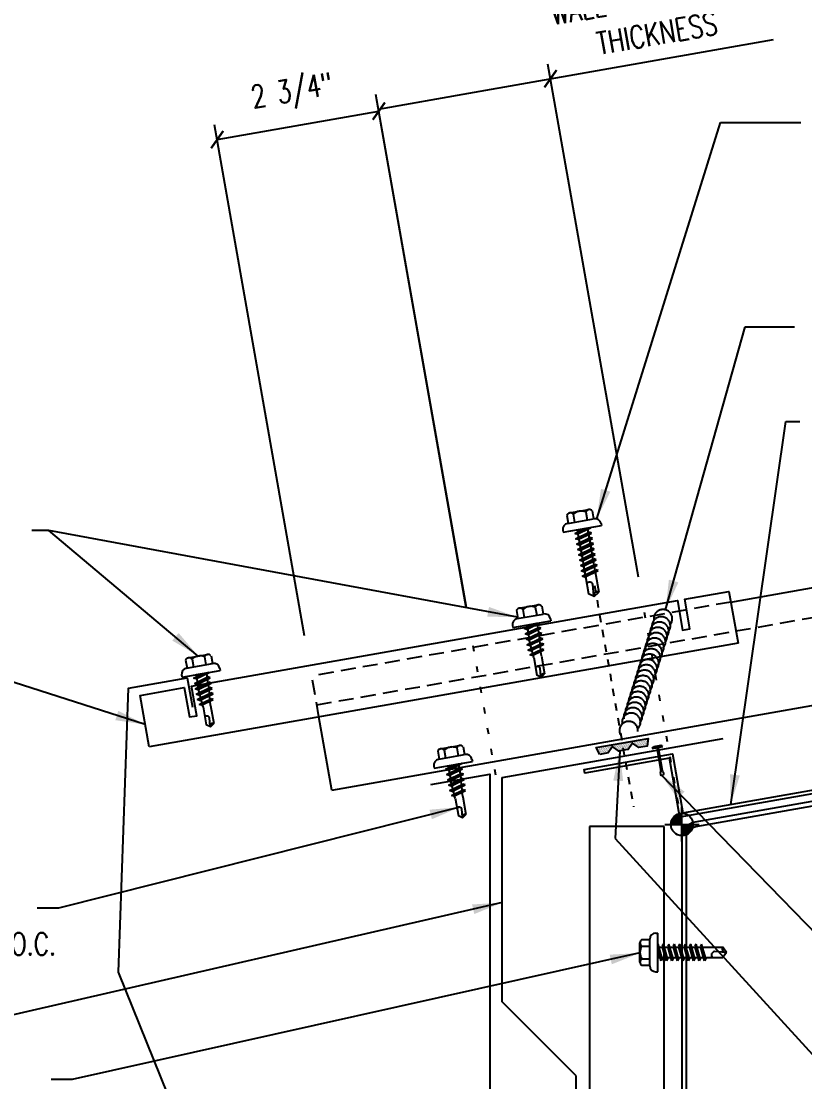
# Model space of a CAD drawing. Header units: inches. Extents: x 5.9 to 48.7, y 11.5 to 61.9.
# Drawn here: x 22.4 to 35.51, y 23.57 to 41.31 of the extents above; entities that cross this region are included whole.
import ezdxf

# ---------------------------------------------------------------- set-up
doc = ezdxf.new("R2010")
doc.units = ezdxf.units.IN
doc.header["$MEASUREMENT"] = 0
for name, pattern in [('CENTER2', [1.125, 0.75, -0.125, 0.125, -0.125]), ('DASH3', [0.125, 0.0625, -0.0625]), ('DOT', [0.25, 0, -0.25]), ('HIDDEN2', [0.1875, 0.125, -0.0625])]:
    doc.linetypes.add(name, pattern=pattern)
for name, color, linetype in [('DIM', 2, 'Continuous'), ('DIM-DETAIL', 7, 'Continuous'), ('FASTENER', 9, 'Continuous'), ('PANEL', 11, 'Continuous'), ('SEALANT', 253, 'CENTER2'), ('SECTION', 11, 'Continuous'), ('STLA', 10, 'Continuous'), ('TAPE', 8, 'Continuous'), ('TEXT', 2, 'Continuous'), ('TRIM', 6, 'Continuous')]:
    doc.layers.add(name, color=color, linetype=linetype)
doc.styles.add('TEXT', font='SIMPLEX', dxfattribs={"width": 0.75, "height": 6})
doc.styles.add('TEXT1', font='ROMANS.shx', dxfattribs={"width": 0.75, "height": 0.375})
doc.dimstyles.new('DETAIL', dxfattribs={"dimscale": 4, "dimtxt": 0.375, "dimasz": 0.0625, "dimexe": 0.0625, "dimexo": 0.125, "dimgap": 0.0625, "dimtad": 1, "dimdec": 4, "dimzin": 3, "dimdsep": 46, "dimlunit": 4, "dimtxsty": 'TEXT1', "dimblk": 'ARCHTICK', "dimcen": 0.0625, "dimclrd": 7, "dimclre": 7, "dimclrt": 2, "dimadec": 0, "dimazin": 0, "dimtfac": 0.59375, "dimtdec": 4, "dimtmove": 0, "dimatfit": 3, "dimfxl": 0, "dimfrac": 2, "dimtolj": 1, "dimtzin": 3, "dimarcsym": 0})
doc.dimstyles.new('DETAIL$7', dxfattribs={"dimscale": 4, "dimtxt": 6, "dimasz": 0.125, "dimexe": 0.0625, "dimexo": 0.125, "dimgap": 0.0625, "dimtad": 1, "dimdec": 5, "dimzin": 3, "dimdsep": 46, "dimlunit": 4, "dimtxsty": 'TEXT', "dimblk": 'ARCHTICK', "dimcen": 0.0625, "dimclrd": 7, "dimclre": 7, "dimclrt": 2, "dimadec": 0, "dimazin": 0, "dimtfac": 0.666667, "dimtdec": 5, "dimtmove": 0, "dimatfit": 3, "dimfxl": 0, "dimfrac": 2, "dimtolj": 1, "dimtzin": 3, "dimarcsym": 0})

# ---------------------------------------------------------------- blocks, each defined once
blk = doc.blocks.new('MB_DW4')
at = {"layer": 'FASTENER'}
for p, q in [((-0.217, 0.305), (-0.217, 0.171)), ((-0.163, 0.337), (0.159, 0.337)), ((-0.108, 0.305), (-0.108, 0.171)), ((0.105, 0.305), (0.105, 0.171)), ((0.214, 0.305), (0.214, 0.171)), ((-0.326, 0.071), (-0.326, 0.037)), ((-0.326, 0.037), (0.322, 0.037)), ((-0.226, 0.171), (0.214, 0.171)), ((-0.141, -0.014), (0.037, 0.037)), ((-0.105, -0.034), (0.137, 0.035)), ((-0.088, 0.037), (-0.088, 0.001)), ((-0.088, 0.037), (0.085, 0.037)), ((0.085, 0.037), (0.134, 0.037)), ((0.085, 0.02), (0.085, -0.041)), ((0.137, 0.035), (0.134, 0.037)), ((0.322, 0.071), (0.322, 0.037)), ((-0.105, -0.034), (-0.141, -0.014)), ((-0.141, -0.105), (0.102, -0.036)), ((-0.105, -0.125), (-0.141, -0.105)), ((-0.141, -0.196), (0.102, -0.127)), ((-0.105, -0.125), (0.137, -0.056)), ((-0.105, -0.216), (0.137, -0.147)), ((-0.088, -0.029), (-0.088, -0.09)), ((-0.088, -0.12), (-0.088, -0.181)), ((0.085, -0.071), (0.085, -0.131)), ((0.085, -0.162), (0.085, -0.211)), ((0.137, -0.056), (0.102, -0.036)), ((0.137, -0.147), (0.102, -0.127)), ((-0.105, -0.216), (-0.141, -0.196)), ((-0.141, -0.287), (0.102, -0.217)), ((-0.105, -0.307), (-0.141, -0.287)), ((-0.141, -0.378), (0.102, -0.308)), ((-0.105, -0.307), (0.137, -0.238)), ((-0.105, -0.398), (0.137, -0.328)), ((-0.084, -0.27), (-0.088, -0.211)), ((-0.078, -0.36), (-0.082, -0.3)), ((0.071, -0.408), (0.075, -0.346)), ((0.077, -0.315), (0.082, -0.253)), ((0.084, -0.223), (0.085, -0.211)), ((0.137, -0.238), (0.102, -0.217)), ((0.137, -0.328), (0.102, -0.308)), ((-0.105, -0.398), (-0.141, -0.378)), ((-0.122, -0.463), (0.089, -0.403)), ((-0.086, -0.483), (-0.122, -0.463)), ((-0.086, -0.483), (0.124, -0.423)), ((-0.071, -0.449), (-0.075, -0.389)), ((-0.066, -0.516), (-0.069, -0.478)), ((-0.066, -0.516), (-0.066, -0.82)), ((0.063, -0.515), (0.068, -0.439)), ((0.063, -0.516), (0.063, -0.82)), ((0.124, -0.423), (0.089, -0.403)), ((-0.002, -0.866), (-0.066, -0.82)), ((-0.003, -0.854), (0.009, -0.714)), ((-0.002, -0.866), (0.063, -0.82))]:
    blk.add_line(p, q, dxfattribs=at)
for centre, radius, start, end in [((-0.163, 0.274), 0.0628, 29.8754, 150.1246), ((-0.002, 0.141), 0.196, 56.9974, 123.0026), ((0.159, 0.274), 0.0628, 29.8754, 150.1246), ((-0.226, 0.071), 0.1, 90, 180), ((0.222, 0.071), 0.1, 0, 90), ((0.073, -0.516), 0.01, 175.9484, 180), ((-0.036, -0.723), 0.0461, 11.1445, 130.906), ((0.039, -0.855), 0.0422, 55.4585, 194.8454)]:
    blk.add_arc(centre, radius, start, end, dxfattribs=at)
blk = doc.blocks.new('MB_DW3')
at = {"layer": 'FASTENER'}
for p, q in [((-0.215, 0.305), (-0.215, 0.171)), ((-0.161, 0.337), (0.161, 0.337)), ((-0.107, 0.305), (-0.107, 0.171)), ((0.107, 0.305), (0.107, 0.171)), ((0.215, 0.305), (0.215, 0.171)), ((-0.324, 0.071), (-0.324, 0.037)), ((-0.324, 0.037), (0.324, 0.037)), ((-0.224, 0.171), (0.215, 0.171)), ((-0.139, -0.016), (0.046, 0.037)), ((-0.104, -0.036), (0.139, 0.033)), ((-0.086, 0.037), (0.086, 0.037)), ((-0.086, 0.037), (-0.086, -0.001)), ((0.086, 0.037), (0.133, 0.037)), ((0.086, 0.018), (0.086, -0.042)), ((0.139, 0.033), (0.133, 0.037)), ((0.324, 0.071), (0.324, 0.037)), ((-0.104, -0.036), (-0.139, -0.016)), ((-0.139, -0.107), (0.104, -0.038)), ((-0.104, -0.127), (-0.139, -0.107)), ((-0.139, -0.198), (0.104, -0.128)), ((-0.104, -0.127), (0.139, -0.058)), ((-0.104, -0.218), (0.139, -0.149)), ((-0.086, -0.031), (-0.086, -0.092)), ((-0.086, -0.122), (-0.086, -0.183)), ((0.086, -0.073), (0.086, -0.133)), ((0.086, -0.164), (0.086, -0.224)), ((0.139, -0.058), (0.104, -0.038)), ((0.139, -0.149), (0.104, -0.128)), ((-0.104, -0.218), (-0.139, -0.198)), ((-0.139, -0.289), (0.104, -0.219)), ((-0.104, -0.309), (-0.139, -0.289)), ((-0.139, -0.38), (0.104, -0.31)), ((-0.104, -0.309), (0.139, -0.239)), ((-0.104, -0.4), (0.139, -0.33)), ((-0.086, -0.213), (-0.086, -0.274)), ((-0.086, -0.304), (-0.086, -0.364)), ((0.086, -0.255), (0.086, -0.315)), ((0.086, -0.345), (0.086, -0.406)), ((0.139, -0.239), (0.104, -0.219)), ((0.139, -0.33), (0.104, -0.31)), ((-0.104, -0.4), (-0.139, -0.38)), ((-0.139, -0.47), (0.104, -0.401)), ((-0.104, -0.491), (-0.139, -0.47)), ((-0.139, -0.561), (0.104, -0.492)), ((-0.104, -0.491), (0.139, -0.421)), ((-0.104, -0.581), (0.139, -0.512)), ((-0.086, -0.395), (-0.086, -0.455)), ((-0.086, -0.486), (-0.086, -0.546)), ((0.086, -0.436), (0.086, -0.497)), ((0.086, -0.527), (0.086, -0.588)), ((0.139, -0.421), (0.104, -0.401)), ((0.139, -0.512), (0.104, -0.492)), ((-0.104, -0.581), (-0.139, -0.561)), ((-0.139, -0.652), (0.104, -0.583)), ((-0.104, -0.672), (-0.139, -0.652)), ((-0.139, -0.743), (0.104, -0.674)), ((-0.104, -0.672), (0.139, -0.603)), ((-0.104, -0.763), (0.139, -0.694)), ((-0.086, -0.577), (-0.086, -0.637)), ((-0.086, -0.667), (-0.086, -0.728)), ((0.086, -0.618), (0.086, -0.679)), ((0.086, -0.709), (0.086, -1.05)), ((0.139, -0.603), (0.104, -0.583)), ((0.139, -0.694), (0.104, -0.674)), ((-0.104, -0.763), (-0.139, -0.743)), ((-0.086, -0.758), (-0.086, -1.05)), ((0, -1.111), (-0.086, -1.05)), ((-0.002, -1.095), (0.014, -0.909)), ((0, -1.111), (0.086, -1.05))]:
    blk.add_line(p, q, dxfattribs=at)
for centre, radius, start, end in [((-0.161, 0.274), 0.0628, 29.8754, 150.1246), ((0, 0.141), 0.196, 56.9974, 123.0026), ((0.161, 0.274), 0.0628, 29.8754, 150.1246), ((-0.224, 0.071), 0.1, 90, 180), ((0.224, 0.071), 0.1, 0, 90), ((-0.046, -0.921), 0.0615, 11.1445, 130.906), ((0.054, -1.097), 0.0563, 55.4585, 194.8454)]:
    blk.add_arc(centre, radius, start, end, dxfattribs=at)
blk = doc.blocks.new('_ArchTick')
at = {"color": 0, "linetype": 'ByBlock', "const_width": 0.15}
blk.add_lwpolyline([(-0.5, -0.5), (0.5, 0.5)], dxfattribs=at)
blk = doc.blocks.new('*D17')
at = {"layer": 'DEFPOINTS', "color": 0}
for p in [(28.383, 39.802), (29.933, 31.008), (27.229, 30.531)]:
    blk.add_point(p, dxfattribs=at)
at = {"layer": 'DIM-DETAIL', "color": 7, "lineweight": -2}
for p, q in [((29.846, 31.5), (28.339, 40.048)), ((25.679, 39.325), (28.383, 39.802)), ((27.142, 31.023), (25.635, 39.571))]:
    blk.add_line(p, q, dxfattribs=at)
at = {"layer": 'DIM-DETAIL', "color": 7, "lineweight": -2, "xscale": 0.25, "yscale": 0.25, "zscale": 0.25}
for p, rotation in [((28.383, 39.802), 9.999999999999162), ((25.679, 39.325), 189.9999999999992)]:
    blk.add_blockref('_ArchTick', p, dxfattribs=dict(at, rotation=rotation))
at = {"layer": 'DIM-DETAIL', "color": 2, "insert": (26.938, 40.091), "char_height": 0.375, "attachment_point": 5, "rotation": 10, "style": 'TEXT1'}
blk.add_mtext('\\A1;2 3/4"', dxfattribs=at)
blk = doc.blocks.new('*X2')
at = {"color": 0}
for p, q in [((-0.434, 0.135), (-0.434, 0.135)), ((-0.434, 0.123), (-0.434, 0.123)), ((-0.422, 0.141), (-0.422, 0.141)), ((-0.422, 0.129), (-0.422, 0.129)), ((-0.422, 0.117), (-0.422, 0.117)), ((-0.422, 0.105), (-0.422, 0.105)), ((-0.422, 0.094), (-0.422, 0.094)), ((-0.422, 0.082), (-0.422, 0.082)), ((-0.41, 0.135), (-0.41, 0.135)), ((-0.41, 0.123), (-0.41, 0.123)), ((-0.41, 0.111), (-0.41, 0.111)), ((-0.41, 0.1), (-0.41, 0.1)), ((-0.41, 0.088), (-0.41, 0.088)), ((-0.41, 0.076), (-0.41, 0.076)), ((-0.41, 0.064), (-0.41, 0.064)), ((-0.41, 0.053), (-0.41, 0.053)), ((-0.41, 0.041), (-0.41, 0.041)), ((-0.398, 0.141), (-0.398, 0.141)), ((-0.398, 0.129), (-0.398, 0.129)), ((-0.398, 0.117), (-0.398, 0.117)), ((-0.398, 0.105), (-0.398, 0.105)), ((-0.398, 0.094), (-0.398, 0.094)), ((-0.398, 0.082), (-0.398, 0.082)), ((-0.398, 0.07), (-0.398, 0.07)), ((-0.398, 0.059), (-0.398, 0.059)), ((-0.398, 0.047), (-0.398, 0.047)), ((-0.398, 0.035), (-0.398, 0.035)), ((-0.398, 0.023), (-0.398, 0.023)), ((-0.387, 0.135), (-0.387, 0.135)), ((-0.387, 0.123), (-0.387, 0.123)), ((-0.387, 0.111), (-0.387, 0.111)), ((-0.387, 0.1), (-0.387, 0.1)), ((-0.387, 0.088), (-0.387, 0.088)), ((-0.387, 0.076), (-0.387, 0.076)), ((-0.387, 0.064), (-0.387, 0.064)), ((-0.387, 0.053), (-0.387, 0.053)), ((-0.387, 0.041), (-0.387, 0.041)), ((-0.387, 0.029), (-0.387, 0.029)), ((-0.375, 0.141), (-0.375, 0.141)), ((-0.375, 0.129), (-0.375, 0.129)), ((-0.375, 0.117), (-0.375, 0.117)), ((-0.375, 0.105), (-0.375, 0.105)), ((-0.375, 0.094), (-0.375, 0.094)), ((-0.375, 0.082), (-0.375, 0.082)), ((-0.375, 0.07), (-0.375, 0.07)), ((-0.375, 0.059), (-0.375, 0.059)), ((-0.375, 0.047), (-0.375, 0.047)), ((-0.375, 0.035), (-0.375, 0.035)), ((-0.375, 0.023), (-0.375, 0.023)), ((-0.363, 0.135), (-0.363, 0.135)), ((-0.363, 0.123), (-0.363, 0.123)), ((-0.363, 0.111), (-0.363, 0.111)), ((-0.363, 0.1), (-0.363, 0.1)), ((-0.363, 0.088), (-0.363, 0.088)), ((-0.363, 0.076), (-0.363, 0.076)), ((-0.363, 0.064), (-0.363, 0.064)), ((-0.363, 0.053), (-0.363, 0.053)), ((-0.363, 0.041), (-0.363, 0.041)), ((-0.363, 0.029), (-0.363, 0.029)), ((-0.352, 0.141), (-0.352, 0.141)), ((-0.352, 0.129), (-0.352, 0.129)), ((-0.352, 0.117), (-0.352, 0.117)), ((-0.352, 0.105), (-0.352, 0.105)), ((-0.352, 0.094), (-0.352, 0.094)), ((-0.352, 0.082), (-0.352, 0.082)), ((-0.352, 0.07), (-0.352, 0.07)), ((-0.352, 0.059), (-0.352, 0.059)), ((-0.352, 0.047), (-0.352, 0.047)), ((-0.352, 0.035), (-0.352, 0.035)), ((-0.352, 0.023), (-0.352, 0.023)), ((-0.34, 0.135), (-0.34, 0.135)), ((-0.34, 0.123), (-0.34, 0.123)), ((-0.34, 0.111), (-0.34, 0.111)), ((-0.34, 0.1), (-0.34, 0.1)), ((-0.34, 0.088), (-0.34, 0.088)), ((-0.34, 0.076), (-0.34, 0.076)), ((-0.34, 0.064), (-0.34, 0.064)), ((-0.34, 0.053), (-0.34, 0.053)), ((-0.34, 0.041), (-0.34, 0.041)), ((-0.34, 0.029), (-0.34, 0.029)), ((-0.328, 0.141), (-0.328, 0.141)), ((-0.328, 0.129), (-0.328, 0.129)), ((-0.328, 0.117), (-0.328, 0.117)), ((-0.328, 0.105), (-0.328, 0.105)), ((-0.328, 0.094), (-0.328, 0.094)), ((-0.328, 0.082), (-0.328, 0.082)), ((-0.328, 0.07), (-0.328, 0.07)), ((-0.328, 0.059), (-0.328, 0.059)), ((-0.328, 0.047), (-0.328, 0.047)), ((-0.328, 0.035), (-0.328, 0.035)), ((-0.328, 0.023), (-0.328, 0.023)), ((-0.316, 0.135), (-0.316, 0.135)), ((-0.316, 0.123), (-0.316, 0.123)), ((-0.316, 0.111), (-0.316, 0.111)), ((-0.316, 0.1), (-0.316, 0.1)), ((-0.316, 0.088), (-0.316, 0.088)), ((-0.316, 0.076), (-0.316, 0.076)), ((-0.316, 0.064), (-0.316, 0.064)), ((-0.316, 0.053), (-0.316, 0.053)), ((-0.316, 0.041), (-0.316, 0.041)), ((-0.316, 0.029), (-0.316, 0.029)), ((-0.305, 0.141), (-0.305, 0.141)), ((-0.305, 0.129), (-0.305, 0.129)), ((-0.305, 0.117), (-0.305, 0.117)), ((-0.305, 0.105), (-0.305, 0.105)), ((-0.305, 0.094), (-0.305, 0.094)), ((-0.305, 0.082), (-0.305, 0.082)), ((-0.305, 0.07), (-0.305, 0.07)), ((-0.305, 0.059), (-0.305, 0.059)), ((-0.305, 0.047), (-0.305, 0.047)), ((-0.305, 0.035), (-0.305, 0.035)), ((-0.305, 0.023), (-0.305, 0.023)), ((-0.293, 0.135), (-0.293, 0.135)), ((-0.293, 0.123), (-0.293, 0.123)), ((-0.293, 0.111), (-0.293, 0.111)), ((-0.293, 0.1), (-0.293, 0.1)), ((-0.293, 0.088), (-0.293, 0.088)), ((-0.293, 0.076), (-0.293, 0.076)), ((-0.293, 0.064), (-0.293, 0.064)), ((-0.293, 0.053), (-0.293, 0.053)), ((-0.293, 0.041), (-0.293, 0.041)), ((-0.293, 0.029), (-0.293, 0.029)), ((-0.281, 0.141), (-0.281, 0.141)), ((-0.281, 0.129), (-0.281, 0.129)), ((-0.281, 0.117), (-0.281, 0.117)), ((-0.281, 0.105), (-0.281, 0.105)), ((-0.281, 0.094), (-0.281, 0.094)), ((-0.281, 0.082), (-0.281, 0.082)), ((-0.281, 0.07), (-0.281, 0.07)), ((-0.281, 0.059), (-0.281, 0.059)), ((-0.281, 0.047), (-0.281, 0.047)), ((-0.281, 0.035), (-0.281, 0.035)), ((-0.281, 0.023), (-0.281, 0.023)), ((-0.27, 0.135), (-0.27, 0.135)), ((-0.27, 0.123), (-0.27, 0.123)), ((-0.27, 0.111), (-0.27, 0.111)), ((-0.27, 0.1), (-0.27, 0.1)), ((-0.27, 0.088), (-0.27, 0.088)), ((-0.27, 0.076), (-0.27, 0.076)), ((-0.27, 0.064), (-0.27, 0.064)), ((-0.27, 0.053), (-0.27, 0.053)), ((-0.27, 0.041), (-0.27, 0.041)), ((-0.27, 0.029), (-0.27, 0.029)), ((-0.258, 0.141), (-0.258, 0.141)), ((-0.258, 0.129), (-0.258, 0.129)), ((-0.258, 0.117), (-0.258, 0.117)), ((-0.258, 0.105), (-0.258, 0.105)), ((-0.258, 0.094), (-0.258, 0.094)), ((-0.258, 0.082), (-0.258, 0.082)), ((-0.258, 0.07), (-0.258, 0.07)), ((-0.258, 0.059), (-0.258, 0.059)), ((-0.258, 0.047), (-0.258, 0.047)), ((-0.258, 0.035), (-0.258, 0.035)), ((-0.258, 0.023), (-0.258, 0.023)), ((-0.246, 0.135), (-0.246, 0.135)), ((-0.246, 0.123), (-0.246, 0.123)), ((-0.246, 0.111), (-0.246, 0.111)), ((-0.246, 0.1), (-0.246, 0.1)), ((-0.246, 0.088), (-0.246, 0.088)), ((-0.246, 0.076), (-0.246, 0.076)), ((-0.246, 0.064), (-0.246, 0.064)), ((-0.246, 0.053), (-0.246, 0.053)), ((-0.246, 0.041), (-0.246, 0.041)), ((-0.234, 0.141), (-0.234, 0.141)), ((-0.234, 0.129), (-0.234, 0.129)), ((-0.234, 0.117), (-0.234, 0.117)), ((-0.234, 0.105), (-0.234, 0.105)), ((-0.234, 0.094), (-0.234, 0.094)), ((-0.234, 0.082), (-0.234, 0.082)), ((-0.234, 0.07), (-0.234, 0.07)), ((-0.234, 0.059), (-0.234, 0.059)), ((-0.234, 0.047), (-0.234, 0.047)), ((-0.223, 0.135), (-0.223, 0.135)), ((-0.223, 0.123), (-0.223, 0.123)), ((-0.223, 0.111), (-0.223, 0.111)), ((-0.223, 0.1), (-0.223, 0.1)), ((-0.223, 0.088), (-0.223, 0.088)), ((-0.223, 0.076), (-0.223, 0.076)), ((-0.223, 0.064), (-0.223, 0.064)), ((-0.211, 0.141), (-0.211, 0.141)), ((-0.211, 0.129), (-0.211, 0.129)), ((-0.211, 0.117), (-0.211, 0.117)), ((-0.211, 0.105), (-0.211, 0.105)), ((-0.211, 0.094), (-0.211, 0.094)), ((-0.211, 0.082), (-0.211, 0.082)), ((-0.211, 0.07), (-0.211, 0.07)), ((-0.199, 0.135), (-0.199, 0.135)), ((-0.199, 0.123), (-0.199, 0.123)), ((-0.199, 0.111), (-0.199, 0.111)), ((-0.199, 0.1), (-0.199, 0.1)), ((-0.199, 0.088), (-0.199, 0.088)), ((-0.188, 0.141), (-0.188, 0.141)), ((-0.188, 0.129), (-0.188, 0.129)), ((-0.188, 0.117), (-0.188, 0.117)), ((-0.188, 0.105), (-0.188, 0.105)), ((-0.188, 0.094), (-0.188, 0.094)), ((-0.176, 0.135), (-0.176, 0.135)), ((-0.176, 0.123), (-0.176, 0.123)), ((-0.176, 0.111), (-0.176, 0.111)), ((-0.164, 0.141), (-0.164, 0.141)), ((-0.164, 0.129), (-0.164, 0.129)), ((-0.164, 0.117), (-0.164, 0.117)), ((-0.164, 0.105), (-0.164, 0.105)), ((-0.152, 0.135), (-0.152, 0.135)), ((-0.152, 0.123), (-0.152, 0.123)), ((-0.152, 0.111), (-0.152, 0.111)), ((-0.152, 0.1), (-0.152, 0.1)), ((-0.141, 0.141), (-0.141, 0.141)), ((-0.141, 0.129), (-0.141, 0.129)), ((-0.141, 0.117), (-0.141, 0.117)), ((-0.141, 0.105), (-0.141, 0.105)), ((-0.141, 0.094), (-0.141, 0.094)), ((-0.141, 0.082), (-0.141, 0.082)), ((-0.129, 0.135), (-0.129, 0.135)), ((-0.129, 0.123), (-0.129, 0.123)), ((-0.129, 0.111), (-0.129, 0.111)), ((-0.129, 0.1), (-0.129, 0.1)), ((-0.129, 0.088), (-0.129, 0.088)), ((-0.129, 0.076), (-0.129, 0.076)), ((-0.117, 0.141), (-0.117, 0.141)), ((-0.117, 0.129), (-0.117, 0.129)), ((-0.117, 0.117), (-0.117, 0.117)), ((-0.117, 0.105), (-0.117, 0.105)), ((-0.117, 0.094), (-0.117, 0.094)), ((-0.117, 0.082), (-0.117, 0.082)), ((-0.117, 0.07), (-0.117, 0.07)), ((-0.117, 0.059), (-0.117, 0.059)), ((-0.105, 0.135), (-0.105, 0.135)), ((-0.105, 0.123), (-0.105, 0.123)), ((-0.105, 0.111), (-0.105, 0.111)), ((-0.105, 0.1), (-0.105, 0.1)), ((-0.105, 0.088), (-0.105, 0.088)), ((-0.105, 0.076), (-0.105, 0.076)), ((-0.105, 0.064), (-0.105, 0.064)), ((-0.105, 0.053), (-0.105, 0.053)), ((-0.094, 0.141), (-0.094, 0.141)), ((-0.094, 0.129), (-0.094, 0.129)), ((-0.094, 0.117), (-0.094, 0.117)), ((-0.094, 0.105), (-0.094, 0.105)), ((-0.094, 0.094), (-0.094, 0.094)), ((-0.094, 0.082), (-0.094, 0.082)), ((-0.094, 0.07), (-0.094, 0.07)), ((-0.094, 0.059), (-0.094, 0.059)), ((-0.094, 0.047), (-0.094, 0.047)), ((-0.094, 0.035), (-0.094, 0.035)), ((-0.082, 0.135), (-0.082, 0.135)), ((-0.082, 0.123), (-0.082, 0.123)), ((-0.082, 0.111), (-0.082, 0.111)), ((-0.082, 0.1), (-0.082, 0.1)), ((-0.082, 0.088), (-0.082, 0.088)), ((-0.082, 0.076), (-0.082, 0.076)), ((-0.082, 0.064), (-0.082, 0.064)), ((-0.082, 0.053), (-0.082, 0.053)), ((-0.082, 0.041), (-0.082, 0.041)), ((-0.082, 0.029), (-0.082, 0.029)), ((-0.07, 0.141), (-0.07, 0.141)), ((-0.07, 0.129), (-0.07, 0.129)), ((-0.07, 0.117), (-0.07, 0.117)), ((-0.07, 0.105), (-0.07, 0.105)), ((-0.07, 0.094), (-0.07, 0.094)), ((-0.07, 0.082), (-0.07, 0.082)), ((-0.07, 0.07), (-0.07, 0.07)), ((-0.07, 0.059), (-0.07, 0.059)), ((-0.07, 0.047), (-0.07, 0.047)), ((-0.07, 0.035), (-0.07, 0.035)), ((-0.07, 0.023), (-0.07, 0.023)), ((-0.059, 0.135), (-0.059, 0.135)), ((-0.059, 0.123), (-0.059, 0.123)), ((-0.059, 0.111), (-0.059, 0.111)), ((-0.059, 0.1), (-0.059, 0.1)), ((-0.059, 0.088), (-0.059, 0.088)), ((-0.059, 0.076), (-0.059, 0.076)), ((-0.059, 0.064), (-0.059, 0.064)), ((-0.059, 0.053), (-0.059, 0.053)), ((-0.059, 0.041), (-0.059, 0.041)), ((-0.059, 0.029), (-0.059, 0.029)), ((-0.047, 0.141), (-0.047, 0.141)), ((-0.047, 0.129), (-0.047, 0.129)), ((-0.047, 0.117), (-0.047, 0.117)), ((-0.047, 0.105), (-0.047, 0.105)), ((-0.047, 0.094), (-0.047, 0.094)), ((-0.047, 0.082), (-0.047, 0.082)), ((-0.047, 0.07), (-0.047, 0.07)), ((-0.047, 0.059), (-0.047, 0.059)), ((-0.047, 0.047), (-0.047, 0.047)), ((-0.047, 0.035), (-0.047, 0.035)), ((-0.047, 0.023), (-0.047, 0.023)), ((-0.035, 0.135), (-0.035, 0.135)), ((-0.035, 0.123), (-0.035, 0.123)), ((-0.035, 0.111), (-0.035, 0.111)), ((-0.035, 0.1), (-0.035, 0.1)), ((-0.035, 0.088), (-0.035, 0.088)), ((-0.035, 0.076), (-0.035, 0.076)), ((-0.035, 0.064), (-0.035, 0.064)), ((-0.035, 0.053), (-0.035, 0.053)), ((-0.035, 0.041), (-0.035, 0.041)), ((-0.035, 0.029), (-0.035, 0.029)), ((-0.023, 0.141), (-0.023, 0.141)), ((-0.023, 0.129), (-0.023, 0.129)), ((-0.023, 0.117), (-0.023, 0.117)), ((-0.023, 0.105), (-0.023, 0.105)), ((-0.023, 0.094), (-0.023, 0.094)), ((-0.023, 0.082), (-0.023, 0.082)), ((-0.023, 0.07), (-0.023, 0.07)), ((-0.023, 0.059), (-0.023, 0.059)), ((-0.023, 0.047), (-0.023, 0.047)), ((-0.023, 0.035), (-0.023, 0.035)), ((-0.023, 0.023), (-0.023, 0.023)), ((-0.012, 0.135), (-0.012, 0.135)), ((-0.012, 0.123), (-0.012, 0.123)), ((-0.012, 0.111), (-0.012, 0.111)), ((-0.012, 0.1), (-0.012, 0.1)), ((-0.012, 0.088), (-0.012, 0.088)), ((-0.012, 0.076), (-0.012, 0.076)), ((-0.012, 0.064), (-0.012, 0.064)), ((-0.012, 0.053), (-0.012, 0.053)), ((-0.012, 0.041), (-0.012, 0.041)), ((-0.012, 0.029), (-0.012, 0.029)), ((0, 0.141), (0, 0.141)), ((0, 0.129), (0, 0.129)), ((0, 0.117), (0, 0.117)), ((0, 0.105), (0, 0.105)), ((0, 0.094), (0, 0.094)), ((0, 0.082), (0, 0.082)), ((0, 0.07), (0, 0.07)), ((0, 0.059), (0, 0.059)), ((0, 0.047), (0, 0.047)), ((0, 0.035), (0, 0.035)), ((0, 0.023), (0, 0.023)), ((0.012, 0.135), (0.012, 0.135)), ((0.012, 0.123), (0.012, 0.123)), ((0.012, 0.111), (0.012, 0.111)), ((0.012, 0.1), (0.012, 0.1)), ((0.012, 0.088), (0.012, 0.088)), ((0.012, 0.076), (0.012, 0.076)), ((0.012, 0.064), (0.012, 0.064)), ((0.012, 0.053), (0.012, 0.053)), ((0.012, 0.041), (0.012, 0.041)), ((0.012, 0.029), (0.012, 0.029)), ((0.023, 0.141), (0.023, 0.141)), ((0.023, 0.129), (0.023, 0.129)), ((0.023, 0.117), (0.023, 0.117)), ((0.023, 0.105), (0.023, 0.105)), ((0.023, 0.094), (0.023, 0.094)), ((0.023, 0.082), (0.023, 0.082)), ((0.023, 0.07), (0.023, 0.07)), ((0.023, 0.059), (0.023, 0.059)), ((0.023, 0.047), (0.023, 0.047)), ((0.023, 0.035), (0.023, 0.035)), ((0.023, 0.023), (0.023, 0.023)), ((0.035, 0.135), (0.035, 0.135)), ((0.035, 0.123), (0.035, 0.123)), ((0.035, 0.111), (0.035, 0.111)), ((0.035, 0.1), (0.035, 0.1)), ((0.035, 0.088), (0.035, 0.088)), ((0.035, 0.076), (0.035, 0.076)), ((0.035, 0.064), (0.035, 0.064)), ((0.035, 0.053), (0.035, 0.053)), ((0.035, 0.041), (0.035, 0.041)), ((0.035, 0.029), (0.035, 0.029)), ((0.047, 0.141), (0.047, 0.141)), ((0.047, 0.129), (0.047, 0.129)), ((0.047, 0.117), (0.047, 0.117)), ((0.047, 0.105), (0.047, 0.105)), ((0.047, 0.094), (0.047, 0.094)), ((0.047, 0.082), (0.047, 0.082)), ((0.047, 0.07), (0.047, 0.07)), ((0.047, 0.059), (0.047, 0.059)), ((0.047, 0.047), (0.047, 0.047)), ((0.047, 0.035), (0.047, 0.035)), ((0.047, 0.023), (0.047, 0.023)), ((0.059, 0.135), (0.059, 0.135)), ((0.059, 0.123), (0.059, 0.123)), ((0.059, 0.111), (0.059, 0.111)), ((0.059, 0.1), (0.059, 0.1)), ((0.059, 0.088), (0.059, 0.088)), ((0.059, 0.076), (0.059, 0.076)), ((0.059, 0.064), (0.059, 0.064)), ((0.059, 0.053), (0.059, 0.053)), ((0.059, 0.041), (0.059, 0.041)), ((0.059, 0.029), (0.059, 0.029)), ((0.07, 0.141), (0.07, 0.141)), ((0.07, 0.129), (0.07, 0.129)), ((0.07, 0.117), (0.07, 0.117)), ((0.07, 0.105), (0.07, 0.105)), ((0.07, 0.094), (0.07, 0.094)), ((0.07, 0.082), (0.07, 0.082)), ((0.07, 0.07), (0.07, 0.07)), ((0.07, 0.059), (0.07, 0.059)), ((0.07, 0.047), (0.07, 0.047)), ((0.07, 0.035), (0.07, 0.035)), ((0.07, 0.023), (0.07, 0.023)), ((0.082, 0.135), (0.082, 0.135)), ((0.082, 0.123), (0.082, 0.123)), ((0.082, 0.111), (0.082, 0.111)), ((0.082, 0.1), (0.082, 0.1)), ((0.082, 0.088), (0.082, 0.088)), ((0.082, 0.076), (0.082, 0.076)), ((0.082, 0.064), (0.082, 0.064)), ((0.082, 0.053), (0.082, 0.053)), ((0.082, 0.041), (0.082, 0.041)), ((0.082, 0.029), (0.082, 0.029)), ((0.094, 0.141), (0.094, 0.141)), ((0.094, 0.129), (0.094, 0.129)), ((0.094, 0.117), (0.094, 0.117)), ((0.094, 0.105), (0.094, 0.105)), ((0.094, 0.094), (0.094, 0.094)), ((0.094, 0.082), (0.094, 0.082)), ((0.094, 0.07), (0.094, 0.07)), ((0.094, 0.059), (0.094, 0.059)), ((0.094, 0.047), (0.094, 0.047)), ((0.094, 0.035), (0.094, 0.035)), ((0.105, 0.135), (0.105, 0.135)), ((0.105, 0.123), (0.105, 0.123)), ((0.105, 0.111), (0.105, 0.111)), ((0.105, 0.1), (0.105, 0.1)), ((0.105, 0.088), (0.105, 0.088)), ((0.105, 0.076), (0.105, 0.076)), ((0.105, 0.064), (0.105, 0.064)), ((0.105, 0.053), (0.105, 0.053)), ((0.117, 0.141), (0.117, 0.141)), ((0.117, 0.129), (0.117, 0.129)), ((0.117, 0.117), (0.117, 0.117)), ((0.117, 0.105), (0.117, 0.105)), ((0.117, 0.094), (0.117, 0.094)), ((0.117, 0.082), (0.117, 0.082)), ((0.117, 0.07), (0.117, 0.07)), ((0.117, 0.059), (0.117, 0.059)), ((0.129, 0.135), (0.129, 0.135)), ((0.129, 0.123), (0.129, 0.123)), ((0.129, 0.111), (0.129, 0.111)), ((0.129, 0.1), (0.129, 0.1)), ((0.129, 0.088), (0.129, 0.088)), ((0.129, 0.076), (0.129, 0.076)), ((0.141, 0.141), (0.141, 0.141)), ((0.141, 0.129), (0.141, 0.129)), ((0.141, 0.117), (0.141, 0.117)), ((0.141, 0.105), (0.141, 0.105)), ((0.141, 0.094), (0.141, 0.094)), ((0.141, 0.082), (0.141, 0.082)), ((0.152, 0.135), (0.152, 0.135)), ((0.152, 0.123), (0.152, 0.123)), ((0.152, 0.111), (0.152, 0.111)), ((0.152, 0.1), (0.152, 0.1)), ((0.164, 0.141), (0.164, 0.141)), ((0.164, 0.129), (0.164, 0.129)), ((0.164, 0.117), (0.164, 0.117)), ((0.164, 0.105), (0.164, 0.105)), ((0.176, 0.135), (0.176, 0.135)), ((0.176, 0.123), (0.176, 0.123)), ((0.176, 0.111), (0.176, 0.111)), ((0.188, 0.141), (0.188, 0.141)), ((0.188, 0.129), (0.188, 0.129)), ((0.188, 0.117), (0.188, 0.117)), ((0.188, 0.105), (0.188, 0.105)), ((0.188, 0.094), (0.188, 0.094)), ((0.199, 0.135), (0.199, 0.135)), ((0.199, 0.123), (0.199, 0.123)), ((0.199, 0.111), (0.199, 0.111)), ((0.199, 0.1), (0.199, 0.1)), ((0.199, 0.088), (0.199, 0.088)), ((0.211, 0.141), (0.211, 0.141)), ((0.211, 0.129), (0.211, 0.129)), ((0.211, 0.117), (0.211, 0.117)), ((0.211, 0.105), (0.211, 0.105)), ((0.211, 0.094), (0.211, 0.094)), ((0.211, 0.082), (0.211, 0.082)), ((0.211, 0.07), (0.211, 0.07)), ((0.223, 0.135), (0.223, 0.135)), ((0.223, 0.123), (0.223, 0.123)), ((0.223, 0.111), (0.223, 0.111)), ((0.223, 0.1), (0.223, 0.1)), ((0.223, 0.088), (0.223, 0.088)), ((0.223, 0.076), (0.223, 0.076)), ((0.223, 0.064), (0.223, 0.064)), ((0.234, 0.141), (0.234, 0.141)), ((0.234, 0.129), (0.234, 0.129)), ((0.234, 0.117), (0.234, 0.117)), ((0.234, 0.105), (0.234, 0.105)), ((0.234, 0.094), (0.234, 0.094)), ((0.234, 0.082), (0.234, 0.082)), ((0.234, 0.07), (0.234, 0.07)), ((0.234, 0.059), (0.234, 0.059)), ((0.234, 0.047), (0.234, 0.047)), ((0.246, 0.135), (0.246, 0.135)), ((0.246, 0.123), (0.246, 0.123)), ((0.246, 0.111), (0.246, 0.111)), ((0.246, 0.1), (0.246, 0.1)), ((0.246, 0.088), (0.246, 0.088)), ((0.246, 0.076), (0.246, 0.076)), ((0.246, 0.064), (0.246, 0.064)), ((0.246, 0.053), (0.246, 0.053)), ((0.246, 0.041), (0.246, 0.041)), ((0.258, 0.141), (0.258, 0.141)), ((0.258, 0.129), (0.258, 0.129)), ((0.258, 0.117), (0.258, 0.117)), ((0.258, 0.105), (0.258, 0.105)), ((0.258, 0.094), (0.258, 0.094)), ((0.258, 0.082), (0.258, 0.082)), ((0.258, 0.07), (0.258, 0.07)), ((0.258, 0.059), (0.258, 0.059)), ((0.258, 0.047), (0.258, 0.047)), ((0.258, 0.035), (0.258, 0.035)), ((0.258, 0.023), (0.258, 0.023)), ((0.27, 0.135), (0.27, 0.135)), ((0.27, 0.123), (0.27, 0.123)), ((0.27, 0.111), (0.27, 0.111)), ((0.27, 0.1), (0.27, 0.1)), ((0.27, 0.088), (0.27, 0.088)), ((0.27, 0.076), (0.27, 0.076)), ((0.27, 0.064), (0.27, 0.064)), ((0.27, 0.053), (0.27, 0.053)), ((0.27, 0.041), (0.27, 0.041)), ((0.27, 0.029), (0.27, 0.029)), ((0.281, 0.141), (0.281, 0.141)), ((0.281, 0.129), (0.281, 0.129)), ((0.281, 0.117), (0.281, 0.117)), ((0.281, 0.105), (0.281, 0.105)), ((0.281, 0.094), (0.281, 0.094)), ((0.281, 0.082), (0.281, 0.082)), ((0.281, 0.07), (0.281, 0.07)), ((0.281, 0.059), (0.281, 0.059)), ((0.281, 0.047), (0.281, 0.047)), ((0.281, 0.035), (0.281, 0.035)), ((0.281, 0.023), (0.281, 0.023)), ((0.293, 0.135), (0.293, 0.135)), ((0.293, 0.123), (0.293, 0.123)), ((0.293, 0.111), (0.293, 0.111)), ((0.293, 0.1), (0.293, 0.1)), ((0.293, 0.088), (0.293, 0.088)), ((0.293, 0.076), (0.293, 0.076)), ((0.293, 0.064), (0.293, 0.064)), ((0.293, 0.053), (0.293, 0.053)), ((0.293, 0.041), (0.293, 0.041)), ((0.293, 0.029), (0.293, 0.029)), ((0.305, 0.141), (0.305, 0.141)), ((0.305, 0.129), (0.305, 0.129)), ((0.305, 0.117), (0.305, 0.117)), ((0.305, 0.105), (0.305, 0.105)), ((0.305, 0.094), (0.305, 0.094)), ((0.305, 0.082), (0.305, 0.082)), ((0.305, 0.07), (0.305, 0.07)), ((0.305, 0.059), (0.305, 0.059)), ((0.305, 0.047), (0.305, 0.047)), ((0.305, 0.035), (0.305, 0.035)), ((0.305, 0.023), (0.305, 0.023)), ((0.316, 0.135), (0.316, 0.135)), ((0.316, 0.123), (0.316, 0.123)), ((0.316, 0.111), (0.316, 0.111)), ((0.316, 0.1), (0.316, 0.1)), ((0.316, 0.088), (0.316, 0.088)), ((0.316, 0.076), (0.316, 0.076)), ((0.316, 0.064), (0.316, 0.064)), ((0.316, 0.053), (0.316, 0.053)), ((0.316, 0.041), (0.316, 0.041)), ((0.316, 0.029), (0.316, 0.029)), ((0.328, 0.141), (0.328, 0.141)), ((0.328, 0.129), (0.328, 0.129)), ((0.328, 0.117), (0.328, 0.117)), ((0.328, 0.105), (0.328, 0.105)), ((0.328, 0.094), (0.328, 0.094)), ((0.328, 0.082), (0.328, 0.082)), ((0.328, 0.07), (0.328, 0.07)), ((0.328, 0.059), (0.328, 0.059)), ((0.328, 0.047), (0.328, 0.047)), ((0.328, 0.035), (0.328, 0.035)), ((0.328, 0.023), (0.328, 0.023)), ((0.34, 0.135), (0.34, 0.135)), ((0.34, 0.123), (0.34, 0.123)), ((0.34, 0.111), (0.34, 0.111)), ((0.34, 0.1), (0.34, 0.1)), ((0.34, 0.088), (0.34, 0.088)), ((0.34, 0.076), (0.34, 0.076)), ((0.34, 0.064), (0.34, 0.064)), ((0.34, 0.053), (0.34, 0.053)), ((0.34, 0.041), (0.34, 0.041)), ((0.34, 0.029), (0.34, 0.029)), ((0.352, 0.141), (0.352, 0.141)), ((0.352, 0.129), (0.352, 0.129)), ((0.352, 0.117), (0.352, 0.117)), ((0.352, 0.105), (0.352, 0.105)), ((0.352, 0.094), (0.352, 0.094)), ((0.352, 0.082), (0.352, 0.082)), ((0.352, 0.07), (0.352, 0.07)), ((0.352, 0.059), (0.352, 0.059)), ((0.352, 0.047), (0.352, 0.047)), ((0.352, 0.035), (0.352, 0.035)), ((0.352, 0.023), (0.352, 0.023)), ((0.363, 0.135), (0.363, 0.135)), ((0.363, 0.123), (0.363, 0.123)), ((0.363, 0.111), (0.363, 0.111)), ((0.363, 0.1), (0.363, 0.1)), ((0.363, 0.088), (0.363, 0.088)), ((0.363, 0.076), (0.363, 0.076)), ((0.363, 0.064), (0.363, 0.064)), ((0.363, 0.053), (0.363, 0.053)), ((0.363, 0.041), (0.363, 0.041)), ((0.363, 0.029), (0.363, 0.029)), ((0.375, 0.141), (0.375, 0.141)), ((0.375, 0.129), (0.375, 0.129)), ((0.375, 0.117), (0.375, 0.117)), ((0.375, 0.105), (0.375, 0.105)), ((0.375, 0.094), (0.375, 0.094)), ((0.375, 0.082), (0.375, 0.082)), ((0.375, 0.07), (0.375, 0.07)), ((0.375, 0.059), (0.375, 0.059)), ((0.375, 0.047), (0.375, 0.047)), ((0.375, 0.035), (0.375, 0.035)), ((0.375, 0.023), (0.375, 0.023)), ((0.387, 0.135), (0.387, 0.135)), ((0.387, 0.123), (0.387, 0.123)), ((0.387, 0.111), (0.387, 0.111)), ((0.387, 0.1), (0.387, 0.1)), ((0.387, 0.088), (0.387, 0.088)), ((0.387, 0.076), (0.387, 0.076)), ((0.387, 0.064), (0.387, 0.064)), ((0.387, 0.053), (0.387, 0.053)), ((0.387, 0.041), (0.387, 0.041)), ((0.387, 0.029), (0.387, 0.029)), ((0.398, 0.141), (0.398, 0.141)), ((0.398, 0.129), (0.398, 0.129)), ((0.398, 0.117), (0.398, 0.117)), ((0.398, 0.105), (0.398, 0.105)), ((0.398, 0.094), (0.398, 0.094)), ((0.398, 0.082), (0.398, 0.082)), ((0.398, 0.07), (0.398, 0.07)), ((0.398, 0.059), (0.398, 0.059)), ((0.398, 0.047), (0.398, 0.047)), ((0.398, 0.035), (0.398, 0.035)), ((0.398, 0.023), (0.398, 0.023)), ((0.41, 0.135), (0.41, 0.135)), ((0.41, 0.123), (0.41, 0.123)), ((0.41, 0.111), (0.41, 0.111)), ((0.41, 0.1), (0.41, 0.1)), ((0.41, 0.088), (0.41, 0.088)), ((0.41, 0.076), (0.41, 0.076)), ((0.41, 0.064), (0.41, 0.064)), ((0.41, 0.053), (0.41, 0.053)), ((0.41, 0.041), (0.41, 0.041)), ((0.422, 0.141), (0.422, 0.141)), ((0.422, 0.129), (0.422, 0.129)), ((0.422, 0.117), (0.422, 0.117)), ((0.422, 0.105), (0.422, 0.105)), ((0.422, 0.094), (0.422, 0.094)), ((0.422, 0.082), (0.422, 0.082)), ((0.434, 0.135), (0.434, 0.135)), ((0.434, 0.123), (0.434, 0.123))]:
    blk.add_line(p, q, dxfattribs=at)
blk = doc.blocks.new('MB_DBTAP')
at = {"layer": 'TAPE', "color": 9}
blk.add_lwpolyline([(-0.403, 0.018), (-0.442, 0.141), (0.442, 0.141), (0.403, 0.018), (0.26, 0.018), (0.17, 0.109), (0.079, 0.018), (0, 0.018), (-0.079, 0.018), (-0.17, 0.109), (-0.26, 0.018)], close=True, dxfattribs=at)
at = {"layer": 'TAPE', "color": 251}
blk.add_blockref('*X2', (0, 0), dxfattribs=at)
blk = doc.blocks.new('FD-F4')
at = {"layer": 'TEXT', "style": 'TEXT1', "width": 0.75}
for s, p in [('1/4-14 x 7/8 LONG-LIFE LAPTEK', (0.0047, -0.0408)), ('W/WASHER [FASTENER #4]', (0.0047, -0.1926))]:
    blk.add_text(s, height=0.09375, dxfattribs=at).set_placement(p)
blk.add_attdef('(QUANTITY)', (1.4847, -0.1926), '', height=0.0938, dxfattribs=at)
at = {"layer": 'TEXT', "style": 'TEXT1', "flags": 1}
for tag, p in [('Color', (0.0624, -0.4349)), ('Calc', (0.0624, -0.4349)), ('Opt1', (0.0624, -0.4349)), ('Opt2', (0.0624, -0.4349)), ('Opt3', (0.0624, -0.4349)), ('Description', (0.0624, -0.4349)), ('Multiple', (0.0624, -0.4349)), ('Part', (0.0624, -0.4349)), ('Spare1', (0.0624, -0.6224)), ('Spare2', (0.0624, -0.6224)), ('Spare3', (0.0624, -0.6224)), ('Spare4', (0.0624, -0.6224)), ('Spare5', (0.0624, -0.6224)), ('Spare6', (0.0624, -0.6224)), ('Spare7', (0.0624, -0.6224)), ('Spare8', (0.0624, -0.6224)), ('Spare9', (0.0624, -0.6224)), ('Spare10', (0.0624, -0.6224))]:
    blk.add_attdef(tag, p, '', height=0.0938, dxfattribs=at)
blk = doc.blocks.new('wp')
at = {"layer": 'SECTION'}
for p, q in [((0, -0.0958), (0, 0.0958)), ((-0.0958, 0), (0.0958, 0))]:
    blk.add_line(p, q, dxfattribs=at)
at = {"layer": 'SECTION', "const_width": 0.0625}
for points in [[(0, 0.0312, 0.414214), (-0.0312, 0, 1)], [(0, -0.0312, 0.414214), (0.0312, 0, 1)]]:
    blk.add_lwpolyline(points, format="xyb", dxfattribs=at)
at = {"layer": 'SECTION'}
blk.add_circle((0, 0), 0.0625, dxfattribs=at)
blk = doc.blocks.new('URETHANEATVALLEY')
at = {"layer": 'SEALANT'}
for centre, start, end in [((0.806, 1.836), 314.8322, 190.6294), ((0.836, 1.957), 314.8322, 190.6294), ((0.836, 1.957), 314.8322, 190.6294), ((0.75, 1.657), 314.8322, 190.6294), ((0.778, 1.747), 314.8322, 190.6294), ((0.695, 1.478), 314.8322, 190.6294), ((0.723, 1.568), 314.8322, 190.6294), ((0.639, 1.299), 314.8322, 190.6294), ((0.667, 1.388), 314.8322, 190.6294), ((0.583, 1.12), 314.8322, 190.6294), ((0.611, 1.209), 314.8322, 190.6294), ((0.528, 0.941), 314.8322, 190.6294), ((0.556, 1.03), 314.8322, 190.6294), ((0.472, 0.762), 314.8322, 190.6294), ((0.5, 0.851), 314.8322, 190.6294), ((0.416, 0.583), 314.8322, 190.6294), ((0.444, 0.672), 314.8322, 190.6294), ((0.361, 0.404), 314.8322, 190.6294), ((0.389, 0.493), 314.8322, 190.6294), ((0.305, 0.225), 314.8322, 190.6294), ((0.333, 0.314), 314.8322, 190.6294), ((0.262, 0.086), 355.4776, 204.5224)]:
    blk.add_arc(centre, 0.155, start, end, dxfattribs=at)
blk = doc.blocks.new('fm4')
at = {"layer": 'FASTENER', "color": 12}
for p, q in [((-0.089, 0.018), (0.089, 0.018)), ((0.06, 0.04), (-0.06, 0.04)), ((-0.012, 0.018), (-0.012, -0.373)), ((0.012, 0.018), (0.012, -0.373)), ((-0.02, -0.45), (0.02, -0.45))]:
    blk.add_line(p, q, dxfattribs=at)
for centre, radius, start, end in [((0, -0.066), 0.123, 119.4777, 136.6143), ((0, -0.066), 0.123, 43.3857, 60.5223), ((0, -0.428), 0.03, 143.7655, 228.4038), ((-0.075, -0.373), 0.0625, 323.7655, 0), ((0.075, -0.373), 0.0625, 180, 216.2345), ((0, -0.428), 0.03, 311.5962, 36.2345)]:
    blk.add_arc(centre, radius, start, end, dxfattribs=at)
blk = doc.blocks.new('fz2')
at = {"layer": 'FASTENER'}
for p, q in [((-0.215, 0.305), (-0.215, 0.171)), ((-0.161, 0.337), (0.161, 0.337)), ((-0.107, 0.305), (-0.107, 0.171)), ((0.107, 0.305), (0.107, 0.171)), ((0.215, 0.305), (0.215, 0.171)), ((-0.324, 0.071), (-0.324, 0.037)), ((-0.324, 0.037), (0.324, 0.037)), ((-0.224, 0.171), (0.215, 0.171)), ((-0.139, -0.016), (0.046, 0.037)), ((-0.104, -0.036), (0.139, 0.033)), ((-0.086, 0.037), (0.086, 0.037)), ((-0.086, 0.037), (-0.086, -0.001)), ((0.086, 0.037), (0.133, 0.037)), ((0.086, 0.018), (0.086, -0.042)), ((0.139, 0.033), (0.133, 0.037)), ((0.324, 0.071), (0.324, 0.037)), ((-0.104, -0.036), (-0.139, -0.016)), ((-0.139, -0.107), (0.104, -0.038)), ((-0.104, -0.127), (-0.139, -0.107)), ((-0.139, -0.198), (0.104, -0.128)), ((-0.104, -0.127), (0.139, -0.058)), ((-0.104, -0.218), (0.139, -0.149)), ((-0.086, -0.031), (-0.086, -0.092)), ((-0.086, -0.122), (-0.086, -0.183)), ((0.086, -0.073), (0.086, -0.133)), ((0.086, -0.164), (0.086, -0.224)), ((0.139, -0.058), (0.104, -0.038)), ((0.139, -0.149), (0.104, -0.128)), ((-0.104, -0.218), (-0.139, -0.198)), ((-0.139, -0.289), (0.104, -0.219)), ((-0.104, -0.309), (-0.139, -0.289)), ((-0.139, -0.38), (0.104, -0.31)), ((-0.104, -0.309), (0.139, -0.239)), ((-0.104, -0.4), (0.139, -0.33)), ((-0.086, -0.213), (-0.086, -0.274)), ((-0.086, -0.304), (-0.086, -0.364)), ((0.086, -0.255), (0.086, -0.315)), ((0.086, -0.345), (0.086, -0.406)), ((0.139, -0.239), (0.104, -0.219)), ((0.139, -0.33), (0.104, -0.31)), ((-0.104, -0.4), (-0.139, -0.38)), ((-0.139, -0.47), (0.104, -0.401)), ((-0.104, -0.491), (-0.139, -0.47)), ((-0.139, -0.561), (0.104, -0.492)), ((-0.104, -0.491), (0.139, -0.421)), ((-0.104, -0.581), (0.139, -0.512)), ((-0.086, -0.395), (-0.086, -0.455)), ((-0.086, -0.486), (-0.086, -0.546)), ((0.086, -0.436), (0.086, -0.497)), ((0.086, -0.527), (0.086, -0.588)), ((0.139, -0.421), (0.104, -0.401)), ((0.139, -0.512), (0.104, -0.492)), ((-0.104, -0.581), (-0.139, -0.561)), ((-0.139, -0.652), (0.104, -0.583)), ((-0.104, -0.672), (-0.139, -0.652)), ((-0.139, -0.743), (0.104, -0.674)), ((-0.104, -0.672), (0.139, -0.603)), ((-0.104, -0.763), (0.139, -0.694)), ((-0.086, -0.577), (-0.086, -0.637)), ((-0.086, -0.667), (-0.086, -0.728)), ((0.086, -0.618), (0.086, -0.679)), ((0.086, -0.709), (0.086, -1.05)), ((0.139, -0.603), (0.104, -0.583)), ((0.139, -0.694), (0.104, -0.674)), ((-0.104, -0.763), (-0.139, -0.743)), ((-0.086, -0.758), (-0.086, -1.05)), ((0, -1.111), (-0.086, -1.05)), ((-0.002, -1.095), (0.014, -0.909)), ((0, -1.111), (0.086, -1.05))]:
    blk.add_line(p, q, dxfattribs=at)
for centre, radius, start, end in [((-0.161, 0.274), 0.0628, 29.8754, 150.1246), ((0, 0.141), 0.196, 56.9974, 123.0026), ((0.161, 0.274), 0.0628, 29.8754, 150.1246), ((-0.224, 0.071), 0.1, 90, 180), ((0.224, 0.071), 0.1, 0, 90), ((-0.046, -0.921), 0.0615, 11.1445, 130.906), ((0.054, -1.097), 0.0563, 55.4585, 194.8454)]:
    blk.add_arc(centre, radius, start, end, dxfattribs=at)

msp = doc.modelspace()

# ---------------------------------------------------------------- linework, layer by layer
at = {"layer": 'DIM', "linetype": 'DOT'}
for p, q in [((33.45293, 27.87182), (32.81051, 31.51516)), ((30.34148, 28.69309), (29.93332, 31.00784))]:
    msp.add_line(p, q, dxfattribs=at)
at = {"layer": 'DIM-DETAIL', "color": 7}
for p, q in [((29.88514, 40.10211), (34.98174, 41.00078)), ((32.72369, 32.00757), (31.21043, 40.58966)), ((28.37666, 39.83613), (29.88514, 40.10211)), ((29.8465, 31.50024), (28.33325, 40.08233))]:
    msp.add_line(p, q, dxfattribs=at)
at = {"layer": 'FASTENER', "linetype": 'DASH3', "ltscale": 2}
msp.add_line((31.98863, 31.86764), (32.6417, 28.16393), dxfattribs=at)
at = {"layer": 'PANEL'}
for p, q in [((34.26979, 31.5905), (45.4956, 33.56991)), ((27.59718, 28.44401), (27.38112, 29.66932)), ((31.90396, 27.83544), (31.90396, 14.5725)), ((33.15396, 27.83544), (31.90396, 27.83544)), ((33.15396, 14.5725), (33.15396, 27.83544))]:
    msp.add_line(p, q, dxfattribs=at)
at = {"layer": 'PANEL', "color": 8, "linetype": 'HIDDEN2', "ltscale": 2}
for p, q in [((34.3551, 31.10666), (45.58039, 33.08598)), ((34.26979, 31.5905), (27.2603, 30.35454)), ((27.34561, 29.8707), (34.3551, 31.10666)), ((27.38112, 29.66932), (27.2603, 30.35454))]:
    msp.add_line(p, q, dxfattribs=at)
at = {"layer": 'PANEL'}
msp.add_lwpolyline([(27.59718, 28.44401), (45.83248, 31.65938)], dxfattribs=at)
at = {"layer": 'STLA'}
msp.add_lwpolyline([(38.76096, 28.99816), (38.77181, 28.93661), (33.41692, 27.9924), (33.24327, 28.97721), (31.82761, 28.72759), (31.81676, 28.78914), (33.29397, 29.04961), (33.46762, 28.0648)], close=True, dxfattribs=at)
msp.add_lwpolyline([(38.5593, 27.70602), (38.4225, 28.48185, 0.41421356), (38.11875, 28.69453), (33.6696, 27.91003, 0.36397023), (33.45293, 27.65181), (33.45293, 20.13402, 0.41421356), (33.71513, 19.87182), (38.19073, 19.87182, 0.41421356), (38.45293, 20.13402), (38.45293, 20.92182), (38.37823, 20.92182), (38.37823, 20.13402, -0.41421356), (38.19073, 19.94652), (33.71513, 19.94652, -0.41421356), (33.52763, 20.13402), (33.52763, 27.65181, -0.36397023), (33.68257, 27.83646), (38.13172, 28.62097, -0.41421356), (38.34893, 28.46888), (38.48573, 27.69304)], format="xyb", close=True, dxfattribs=at)
at = {"layer": 'TRIM'}
for p, q in [((30.44775, 28.65606), (34.14078, 29.30724)), ((30.44775, 24.90606), (30.44775, 28.65606)), ((31.68519, 23.66862), (30.44775, 24.90606)), ((31.68519, 22.41862), (31.68519, 23.66862))]:
    msp.add_line(p, q, dxfattribs=at)
for points in [[(24.54253, 29.1688), (24.39059, 30.0305), (25.12919, 30.16074), (25.21602, 29.66834), (25.33912, 29.69004), (25.25229, 30.18245), (33.37696, 31.61504), (33.46378, 31.12264), (33.58688, 31.14435), (33.50006, 31.63675), (34.23867, 31.76699), (34.39061, 30.90528)], [(34.39061, 30.90528), (24.54253, 29.1688)], [(29.25368, 28.53977), (30.23849, 28.71342), (30.23849, 21.77974), (25.80686, 20.99833), (24.02747, 25.40245), (24.19325, 30.14956), (25.17805, 30.32321), (25.26488, 29.8308)]]:
    msp.add_lwpolyline(points, dxfattribs=at)

# ---------------------------------------------------------------- block references
at = {"layer": 'DIM-DETAIL', "color": 7, "xscale": 0.25, "yscale": 0.25, "zscale": 0.25, "rotation": 9.99999999999999}
msp.add_blockref('_ArchTick', (31.25384, 40.34345), dxfattribs=at)
at = {"layer": 'FASTENER'}
for name, p, rotation in [('MB_DW3', (31.79247, 32.77756), 10), ('MB_DW4', (30.94929, 31.18469), 10), ('MB_DW4', (25.4181, 30.35556), 10), ('MB_DW4', (29.63581, 28.83293), 10), ('fm4', (33.04555, 29.13972), 9.999999999999833), ('fz2', (33.08608, 25.73076), 90)]:
    msp.add_blockref(name, p, dxfattribs=dict(at, rotation=rotation))
at = {"layer": 'SEALANT'}
msp.add_blockref('URETHANEATVALLEY', (32.29931, 29.35452), dxfattribs=at)
at = {"layer": 'TAPE', "rotation": 10}
msp.add_blockref('MB_DBTAP', (32.47766, 29.09421), dxfattribs=at)
at = {"layer": 'TEXT', "xscale": 3, "yscale": 3, "zscale": 3}
msp.add_blockref('wp', (33.45293, 27.87182), dxfattribs=at)
at = {"layer": 'TEXT', "xscale": 4, "yscale": 4, "zscale": 4}
msp.add_blockref('FD-F4', (14.90075, 26.45576), dxfattribs=at).add_auto_attribs({'(QUANTITY)': '@ 12" O.C.'})

# ---------------------------------------------------------------- texts
at = {"layer": 'DIM-DETAIL', "color": 2, "insert": (32.9815, 41.40966), "char_height": 0.375, "attachment_point": 5, "rotation": 10, "style": 'TEXT1'}
msp.add_mtext('\\A1;WALL PANEL/TRIM\\PTHICKNESS', dxfattribs=at)

# ---------------------------------------------------------------- dimensions: what is measured, and where the dimension line sits
at = {"layer": 'DIM-DETAIL'}
dim = msp.add_aligned_dim(p1=(27.22918, 30.53102), p2=(29.93332, 31.00784), distance=8.92946, dimstyle='DETAIL', dxfattribs=at)
dim.commit()
dim.dimension.update_dxf_attribs({"geometry": '*D17', "text_midpoint": (26.93764, 40.09081)})

# ---------------------------------------------------------------- leaders
for points in [[(32.02758, 32.98288), (34.09517, 39.61113), (35.43799, 39.61113)], [(33.17817, 31.46139), (34.50851, 36.19537), (35.33211, 36.19537)], [(34.2677, 28.20588), (35.18849, 34.61034), (35.42125, 34.61034)], [(25.36376, 30.68771), (22.861, 32.78952), (22.57755, 32.78952)], [(30.7023, 31.33684), (22.861, 32.78952), (22.57755, 32.78952)], [(24.47691, 29.54094), (20.7194, 30.74362), (20.4202, 30.74362)], [(32.41188, 29.10138), (32.33519, 27.63425), (37.26887, 22.23007)], [(33.08988, 28.72008), (37.47685, 24.20467), (37.71949, 24.20467)], [(29.73478, 28.16004), (23.02463, 26.47147), (22.66923, 26.47147)], [(30.44775, 26.56412), (22.09751, 24.64922), (21.51033, 24.64922)], [(32.7495, 25.72131), (23.25605, 23.60381), (22.90292, 23.60381)]]:
    msp.add_leader(points, dimstyle='DETAIL$7')

doc.saveas('drawing.dxf')
